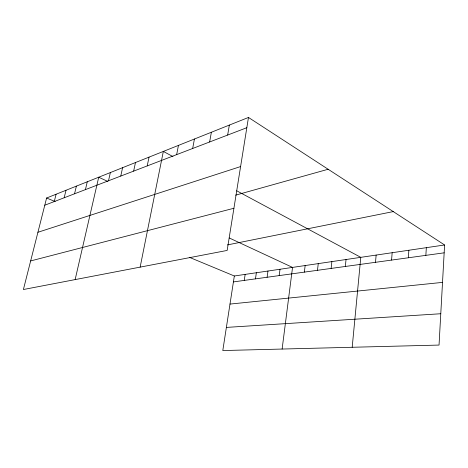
<?xml version="1.0" encoding="UTF-8"?>
<svg xmlns="http://www.w3.org/2000/svg" width="468" height="468" viewBox="0 0 468 468"><rect width="100%" height="100%" fill="white"/><g stroke="black" fill="none" stroke-linecap="round" stroke-linejoin="round"><path stroke-width="0.7" d="M444.6 244.975L439.037 345.068L222.797 350.55L234.339 275.991L444.6 244.975L248.467 117.45L46.607 198.011L23.4 289.522L227.161 250.433L248.467 117.45M425.845 255.358L426.342 247.671M408.33 257.774L408.874 250.245M391.564 260.085L392.161 252.714M375.506 262.302L376.143 255.078M352.193 347.274L360.781 257.341L236.703 190.78M345.325 266.467L346.039 259.518M331.128 268.427L331.87 261.606M317.48 270.311L318.258 263.613M304.352 272.124L305.154 265.549M282.122 349.046L292.541 267.409L229.238 237.955M279.18 275.599L280.028 269.252M267.105 277.261L267.971 271.031M255.469 278.869L256.359 272.745M244.249 280.414L245.156 274.4M227.659 135.053L229.343 125.079M209.641 141.968L211.366 132.257M192.67 148.479L194.431 139.014M176.664 154.615L178.448 145.396M140.143 267.129L163.338 151.421L172.961 156.587M147.215 165.912L149.035 157.131M133.643 171.118L135.474 162.542M120.762 176.062L122.598 167.684M108.517 180.759L110.36 172.569M75.143 279.595L98.713 177.22L107.845 181.467M85.433 189.616L87.282 181.777M74.547 193.793L76.389 186.124M64.163 197.777L66.006 190.271M54.253 201.579L56.084 194.232M44.782 205.212L246.823 127.706M37.914 232.28L240.599 166.567M235.644 195.15L328.144 169.258M30.648 260.939L233.918 208.26M227.407 244.922L393.26 211.594M233.427 281.911L444.161 252.831M229.993 304.077L442.523 282.391M226.383 327.413L440.78 313.741M46.607 198.011L55.189 201.579M189.599 257.412L234.339 275.991"/></g></svg>
